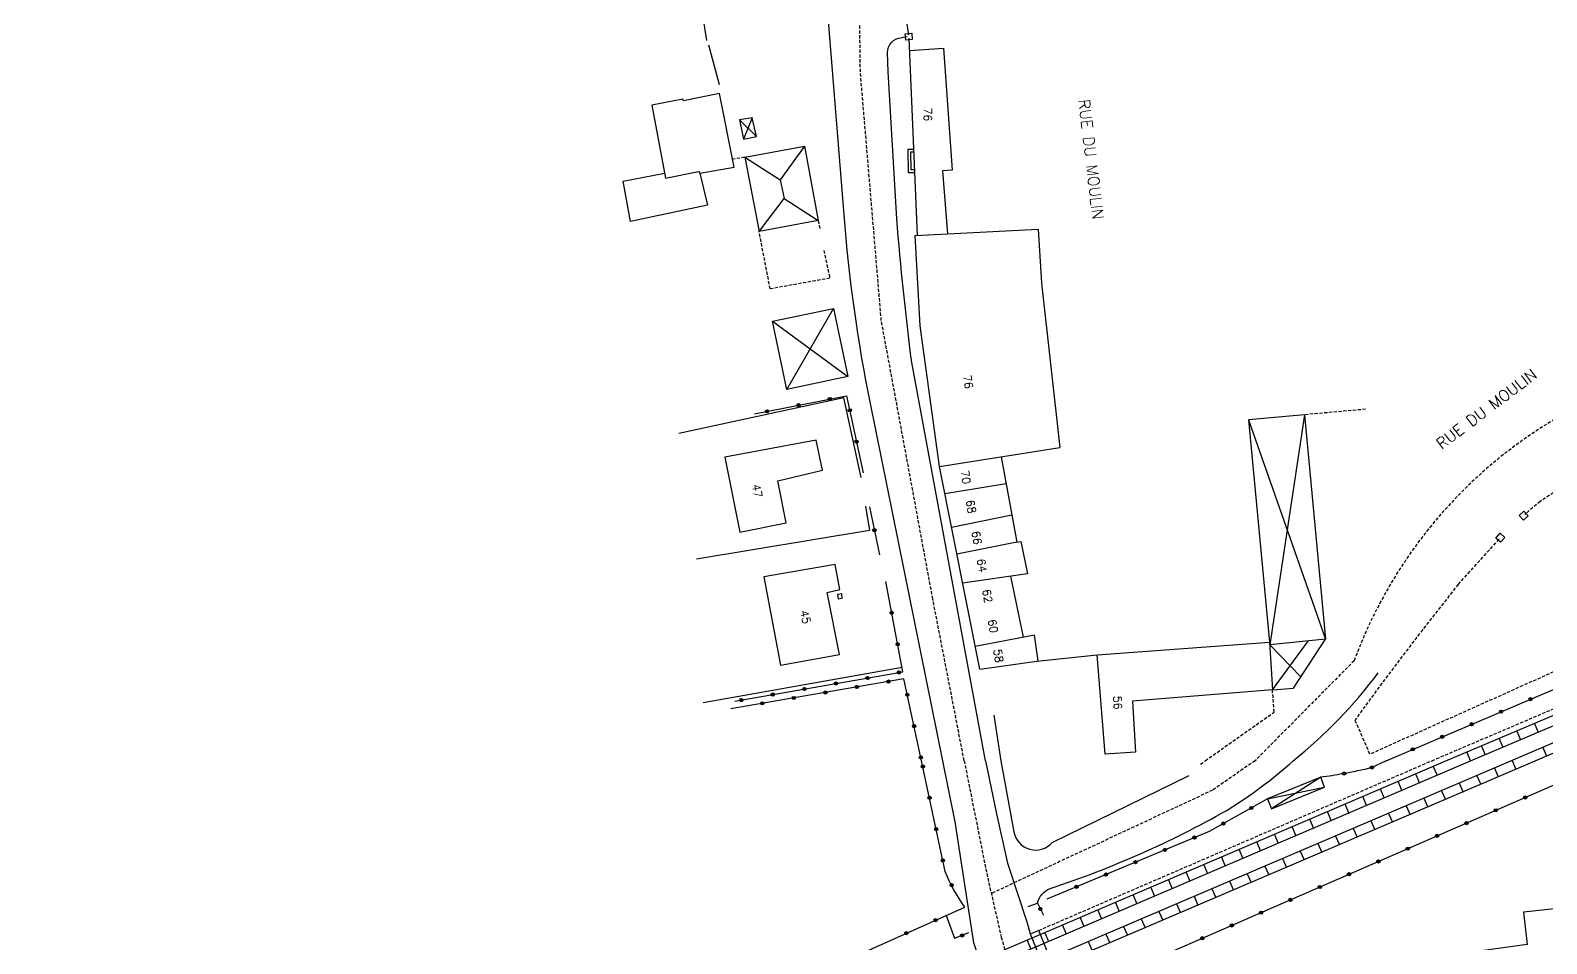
# Model space of a CAD drawing. Header units: millimetres. Extents: x 109000 to 110000, y 124999 to 126000.
# Drawn here: x 109251.2 to 109488, y 125221.4 to 125364.1 of the extents above; entities that cross this region are included whole.
import ezdxf
from ezdxf.enums import TextEntityAlignment as Align

# ---------------------------------------------------------------- set-up
doc = ezdxf.new("R2010")
doc.units = ezdxf.units.MM
doc.linetypes.add('DASHED', pattern=[0.75, 0.5, -0.25])
doc.layers.get('0').update_dxf_attribs({"linetype": 'CONTINUOUS'})
for name, color, linetype in [('W0001', 6, 'DASHED'), ('W0008', 7, 'CONTINUOUS'), ('W0100', 7, 'CONTINUOUS'), ('W0112', 1, 'DASHED'), ('W0310', 3, 'CONTINUOUS'), ('W0322', 7, 'CONTINUOUS'), ('W0700', 7, 'CONTINUOUS'), ('W0989', 7, 'CONTINUOUS'), ('W0991', 7, 'CONTINUOUS')]:
    doc.layers.add(name, color=color, linetype=linetype)
doc.styles.get("Standard").update_dxf_attribs({"font": 'romans.shx', "width": 0.85})

# ---------------------------------------------------------------- blocks, each defined once
blk = doc.blocks.new('t322o')
at = {"color": 0, "linetype": 'Continuous'}
for radius in [0.25, 0.15]:
    blk.add_circle((0, 0), radius, dxfattribs=at)
blk = doc.blocks.new('t112o')
at = {"color": 0, "linetype": 'Continuous'}
for p, q in [((-0.5, 0.5), (0.5, 0.5)), ((-0.5, -0.5), (-0.5, 0.5)), ((0.5, 0.5), (0.5, -0.5)), ((0.5, -0.5), (-0.5, -0.5))]:
    blk.add_line(p, q, dxfattribs=at)

msp = doc.modelspace()

# ---------------------------------------------------------------- linework, layer by layer
at = {"layer": 'W0001'}
for points in [[(109397, 125250), (109392.1, 125275.26), (109384.06, 125318.74), (109380.79, 125357.58), (109380.27, 125399.1), (109380.56, 125408.98)], [(109397, 125250), (109400.52, 125232.36), (109402.79, 125222.45), (109408.93, 125200.28), (109407.7, 125197.38), (109404.78, 125190.53), (109397.12, 125179.48)], [(109442.43, 125250), (109435.79, 125245.38), (109401.23, 125229.25)]]:
    msp.add_lwpolyline(points, dxfattribs=at)
msp.add_lwpolyline([(109500, 125308.61, 0.214356), (109457.91, 125265.62), (109442.43, 125250)], format="xyb", dxfattribs=at)
at = {"layer": 'W0008'}
for points in [[(109393.67, 125250), (109382.35, 125305.8, -0.031047), (109378.26, 125335.29), (109375.79, 125365.57), (109375.49, 125399.62), (109375.75, 125427.58, 0.093777), (109369.44, 125465.24), (109357.25, 125500)], [(109400.32, 125250), (109388.81, 125312.18, -0.011201), (109386.46, 125334.65), (109385.12, 125357.61), (109385.03, 125360.6, -0.392958), (109387.17, 125362.94)], [(109448.39, 125250, 0.064244), (109461.68, 125263.72, 1.765275)], [(109406.97, 125227.21), (109408.43, 125227.72, -0.243623), (109410.45, 125230.04, 0.049303), (109438.03, 125242.24, 0.044414), (109448.39, 125250)], [(109399.9, 125195.16), (109401.37, 125196.17, 0.306877), (109402.52, 125198.75), (109402.09, 125204.61, 0.045286), (109401.75, 125206.41, 0.02467), (109400.87, 125209.35), (109399.66, 125212.11), (109401.42, 125212.87), (109398.52, 125221.56)]]:
    msp.add_lwpolyline(points, format="xyb", dxfattribs=at)
for points in [[(109388.1, 125363.09), (109387.17, 125362.94)], [(109395.61, 125240.43), (109393.67, 125250)], [(109400.32, 125250), (109402.04, 125241.69)], [(109398.52, 125221.56), (109395.61, 125240.43)], [(109402.04, 125241.69), (109403.78, 125234.01), (109406.82, 125224.65)], [(109406.82, 125224.65), (109407.29, 125222.97), (109409.08, 125218.63), (109410.05, 125216.2), (109410.3, 125216.23)], [(109410.3, 125216.23), (109411.42, 125216.65), (109408.66, 125223.49), (109407.31, 125222.91)]]:
    msp.add_lwpolyline(points, dxfattribs=at)
at = {"layer": 'W0100'}
for points in [[(109388.37, 125362.86), (109389.64, 125332.08)], [(109388.45, 125360.92), (109393.75, 125361.3), (109395.11, 125342.27), (109393.63, 125342.14), (109394.37, 125332.31)], [(109358.81, 125354.23), (109353.15, 125353.1), (109353.06, 125353.36), (109348.23, 125352.4), (109350.34, 125340.99), (109355.5, 125342.01), (109355.74, 125341.8), (109361.08, 125342.73), (109358.81, 125354.23)], [(109361.92, 125350.1), (109362.53, 125347.07), (109364.56, 125347.48), (109363.91, 125350.44), (109361.92, 125350.1)], [(109361.92, 125350.1), (109364.56, 125347.48)], [(109363.91, 125350.44), (109362.53, 125347.07)], [(109362.72, 125344.26), (109372.05, 125345.99), (109374.18, 125334.36), (109364.97, 125332.66)], [(109362.72, 125344.26), (109364.97, 125332.66), (109368.89, 125337.83), (109374.18, 125334.36)], [(109362.72, 125344.26), (109368.26, 125340.74)], [(109372.05, 125345.99), (109368.26, 125340.74)], [(109388.18, 125345.5), (109388.27, 125341.87), (109389.23, 125341.86)], [(109388.18, 125345.5), (109389.08, 125345.5)], [(109388.6, 125345.11), (109389.1, 125345.11)], [(109388.6, 125345.11), (109388.67, 125342.36)], [(109355.74, 125341.8), (109356.93, 125336.77), (109344.9, 125334.23), (109343.75, 125340.55), (109350.19, 125341.8)], [(109388.67, 125342.36), (109389.21, 125342.36)], [(109368.26, 125340.74), (109368.89, 125337.83)], [(109393.13, 125295.96), (109390.14, 125317.92), (109389.35, 125332.06), (109408.58, 125333.02), (109409.06, 125324.59), (109411.96, 125298.92)], [(109367.07, 125318.64), (109378.85, 125310.02), (109369.32, 125307.99), (109367.07, 125318.64), (109376.61, 125320.61), (109378.85, 125310.02)], [(109369.32, 125307.99), (109376.61, 125320.61)], [(109450.13, 125304.04), (109441.42, 125303.25), (109444.71, 125268.51)], [(109450.13, 125304.04), (109444.73, 125268.08)], [(109450.13, 125304.04), (109453.43, 125268.96)], [(109441.42, 125303.25), (109453.43, 125268.96)], [(109373.87, 125300.07), (109359.64, 125297.4), (109361.95, 125285.7), (109369.18, 125287.17), (109367.91, 125293.69), (109374.86, 125295.37), (109373.87, 125300.07)], [(109399.43, 125264.32), (109393.13, 125295.96), (109411.96, 125298.92)], [(109402.76, 125297.47), (109405.2, 125284.12), (109395.86, 125282.24)], [(109403.54, 125293.23), (109393.98, 125291.68)], [(109404.43, 125288.34), (109395.03, 125286.41)], [(109405.2, 125284.12), (109405.85, 125284.26), (109406.87, 125279.19), (109396.76, 125277.74)], [(109376.85, 125280.66), (109365.7, 125278.71), (109368.32, 125264.92), (109377.52, 125266.58), (109375.62, 125276.25), (109377.6, 125276.73), (109376.85, 125280.66)], [(109406.26, 125269.29), (109404.28, 125278.82)], [(109407.98, 125269.62), (109398.72, 125267.85)], [(109399.43, 125264.32), (109408.33, 125265.57), (109417.77, 125266.52), (109444.71, 125268.51), (109445.13, 125261.07), (109423.3, 125259.3), (109423.77, 125251.35), (109419.02, 125251.02), (109417.77, 125266.52)], [(109408.53, 125265.59), (109407.98, 125269.62)], [(109445.13, 125261.07), (109448.43, 125261.31), (109453.43, 125268.96), (109444.73, 125268.08)], [(109445.13, 125261.07), (109450.71, 125268.68)], [(109444.73, 125268.08), (109449.59, 125263.08)], [(109444.38, 125244.02), (109444.98, 125242.46), (109453.29, 125245.86), (109452.69, 125247.41), (109444.38, 125244.02), (109453.29, 125245.86)], [(109452.69, 125247.41), (109444.98, 125242.46)]]:
    msp.add_lwpolyline(points, dxfattribs=at)
msp.add_lwpolyline([(109377.97, 125275.37), (109377.88, 125276.04), (109377.22, 125275.95), (109377.31, 125275.28)], close=True, dxfattribs=at)
at = {"layer": 'W0112'}
for points in [[(109362.72, 125344.26), (109360.84, 125343.96)], [(109375.1, 125329.7), (109376.03, 125325.37), (109366.7, 125323.7), (109364.97, 125332.66)], [(109374.18, 125334.36), (109374.48, 125333.14)], [(109459.7, 125304.89), (109450.13, 125304.04)], [(109470.07, 125250), (109500, 125262.79)], [(109434.66, 125250), (109445.43, 125257.6), (109445.13, 125261.07)], [(109408.66, 125223.49), (109470.07, 125250)], [(109433.92, 125249.43), (109434.66, 125250)]]:
    msp.add_lwpolyline(points, dxfattribs=at)
for points in [[(109497.59, 125296.39), (109492.28, 125293.72, 0.020374), (109486.98, 125290.51), (109484.55, 125288.45)], [(109500, 125268.79), (109460.37, 125251.01), (109458.04, 125256.36, -0.011669), (109474.17, 125277.54), (109480.58, 125284.64)]]:
    msp.add_lwpolyline(points, format="xyb", dxfattribs=at)
at = {"layer": 'W0310'}
for points in [[(109358.77, 125355.56), (109357.1, 125361.79)], [(109380.89, 125294.25), (109378.22, 125306.66), (109352.41, 125301.12)], [(109381.61, 125289.77), (109382.22, 125285.97), (109355.2, 125281.5)], [(109387.31, 125264.54), (109356.26, 125259.05)], [(109401.63, 125257.09), (109402.71, 125250)]]:
    msp.add_lwpolyline(points, dxfattribs=at)
msp.add_lwpolyline([(109402.71, 125250), (109404.77, 125238.86, 0.626805), (109410.75, 125237.21), (109432.16, 125247.66)], format="xyb", dxfattribs=at)
at = {"layer": 'W0322'}
for points in [[(109355.61, 125369.78), (109356.75, 125362.49)], [(109387.34, 125369.68), (109388.32, 125363.36)], [(109364.27, 125304.2), (109378.64, 125307.01), (109381.24, 125294.95)], [(109382.2, 125289.66), (109383.8, 125282.15)], [(109361.18, 125259.29), (109387.44, 125263.89), (109384.74, 125278)], [(109462.91, 125250), (109500, 125265.82)], [(109390.34, 125250), (109387.59, 125262.78), (109360.54, 125258.1)], [(109416.43, 125214.51), (109490.8, 125246.95), (109498.01, 125250)], [(109444.38, 125244.02), (109435.25, 125238.94), (109409.92, 125228.36)], [(109064.18, 125082.99), (109294.16, 125181.05), (109397.1, 125227.13)], [(109394.18, 125225.83), (109395.49, 125222.25), (109397.74, 125223.16)], [(109408.43, 125227.72), (109409.4, 125225.88)]]:
    msp.add_lwpolyline(points, dxfattribs=at)
for points in [[(109397.1, 125227.13, -0.06176), (109394.04, 125232.68), (109390.34, 125250)], [(109462.91, 125250), (109460.68, 125248.93, -0.026734), (109456.17, 125247.97, -0.026317), (109452.69, 125247.41, -1.550392)]]:
    msp.add_lwpolyline(points, format="xyb", dxfattribs=at)
at = {"layer": 'W0700', "color": 0}
for p, q in [((109483.91, 125253.31), (109483.32, 125254.69)), ((109486.67, 125254.48), (109486.08, 125255.86)), ((109478.38, 125250.97), (109477.8, 125252.35)), ((109481.14, 125252.14), (109480.56, 125253.52)), ((109487.96, 125250.76), (109487.38, 125252.14)), ((109476.08, 125250), (109475.49, 125251.38)), ((109483.18, 125248.71), (109482.59, 125250.09)), ((109468.17, 125246.43), (109467.58, 125247.81)), ((109470.86, 125247.77), (109470.27, 125249.15)), ((109477.72, 125246.22), (109477.13, 125247.6)), ((109480.42, 125247.53), (109479.83, 125248.91)), ((109462.65, 125244.07), (109462.06, 125245.45)), ((109465.41, 125245.25), (109464.82, 125246.63)), ((109472.2, 125243.87), (109471.61, 125245.25)), ((109474.96, 125245.04), (109474.37, 125246.42)), ((109457.13, 125241.72), (109456.54, 125243.1)), ((109459.89, 125242.9), (109459.3, 125244.28)), ((109466.68, 125241.51), (109466.1, 125242.89)), ((109469.44, 125242.69), (109468.86, 125244.07)), ((109451.61, 125239.36), (109451.03, 125240.74)), ((109454.37, 125240.54), (109453.78, 125241.92)), ((109461.17, 125239.16), (109460.58, 125240.53)), ((109463.93, 125240.33), (109463.34, 125241.71)), ((109446.1, 125237.01), (109445.51, 125238.39)), ((109448.86, 125238.19), (109448.27, 125239.56)), ((109455.65, 125236.8), (109455.06, 125238.18)), ((109458.41, 125237.98), (109457.82, 125239.36)), ((109440.58, 125234.65), (109439.99, 125236.03)), ((109443.34, 125235.83), (109442.75, 125237.21)), ((109450.13, 125234.44), (109449.54, 125235.82)), ((109452.89, 125235.62), (109452.3, 125237)), ((109435.06, 125232.3), (109434.47, 125233.68)), ((109437.82, 125233.47), (109437.23, 125234.85)), ((109444.61, 125232.09), (109444.02, 125233.47)), ((109447.37, 125233.27), (109446.78, 125234.65)), ((109429.54, 125229.94), (109428.95, 125231.32)), ((109432.3, 125231.12), (109431.71, 125232.5)), ((109439.09, 125229.73), (109438.5, 125231.11)), ((109441.85, 125230.91), (109441.26, 125232.29)), ((109424.02, 125227.58), (109423.43, 125228.96)), ((109426.78, 125228.76), (109426.19, 125230.14)), ((109433.57, 125227.38), (109432.99, 125228.76)), ((109436.33, 125228.56), (109435.74, 125229.94)), ((109418.51, 125225.23), (109417.92, 125226.61)), ((109421.26, 125226.41), (109420.68, 125227.79)), ((109428.06, 125225.02), (109427.47, 125226.4)), ((109430.82, 125226.2), (109430.23, 125227.58)), ((109412.99, 125222.87), (109412.4, 125224.25)), ((109415.75, 125224.05), (109415.16, 125225.43)), ((109422.54, 125222.67), (109421.95, 125224.05)), ((109425.3, 125223.85), (109424.71, 125225.23)), ((109407.47, 125220.52), (109406.88, 125221.9)), ((109410.23, 125221.7), (109409.64, 125223.07)), ((109417.02, 125220.31), (109416.43, 125221.69)), ((109419.78, 125221.49), (109419.19, 125222.87))]:
    msp.add_line(p, q, dxfattribs=at)
at = {"layer": 'W0700'}
for points in [[(109472.23, 125250), (109500, 125261.75)], [(109476.08, 125250), (109500, 125260.12)], [(109482.37, 125250), (109500, 125257.52)], [(109486.19, 125250), (109500, 125255.89)], [(109283.61, 125165.01), (109482.37, 125250)], [(109284.2, 125163.63), (109486.19, 125250)], [(109317.78, 125183.86), (109472.23, 125250)], [(109318.37, 125182.48), (109476.08, 125250)]]:
    msp.add_lwpolyline(points, dxfattribs=at)
at = {"layer": 'W0989'}
msp.add_lwpolyline([(109500, 125223.42), (109491.83, 125222.25), (109491.1, 125227.05), (109484.35, 125226.31), (109484.93, 125221.28), (109420.82, 125212.4)], dxfattribs=at)

# ---------------------------------------------------------------- block references
at = {"layer": 'W0112'}
for p, rotation in [((109388.35, 125363.11), 275.1389936592028), ((109484.37, 125288.29), 42.550193519149), ((109480.74, 125284.82), 228.5899363995995)]:
    msp.add_blockref('t112o', p, dxfattribs=dict(at, rotation=rotation))
at = {"layer": 'W0322'}
for p, rotation in [((109376.02, 125306.5), 11.0354551151397), ((109366.21, 125304.58), 11.0354551151397), ((109371.12, 125305.54), 11.0354551151397), ((109379.13, 125304.73), 282.1462530447594), ((109380.19, 125299.84), 282.1462530447594), ((109382.98, 125286), 281.9820658862552), ((109385.68, 125273.09), 100.8192580064571), ((109386.62, 125268.18), 100.8192580064571), ((109386.81, 125263.78), 9.933880686590282), ((109372.04, 125261.19), 9.933880686590282), ((109376.96, 125262.05), 9.933880686590282), ((109380.25, 125261.51), 189.811260400559), ((109381.89, 125262.91), 9.933880686590282), ((109385.18, 125262.36), 189.811260400559), ((109362.19, 125259.46), 9.933880686590282), ((109365.47, 125258.95), 189.811260400559), ((109367.11, 125260.33), 9.933880686590282), ((109370.4, 125259.8), 189.811260400559), ((109375.33, 125260.65), 189.811260400559), ((109388.13, 125260.28), 102.1228535083877), ((109485.45, 125259.61), 23.09789718000506), ((109480.85, 125257.65), 23.09789718000506), ((109389.18, 125255.4), 102.1228535083877), ((109476.25, 125255.69), 23.09789718000506), ((109467.05, 125251.77), 23.09789718000506), ((109471.65, 125253.73), 23.09789718000506), ((109390.23, 125250.51), 102.1228535083877), ((109390.55, 125249.09), 102.0082320801378), ((109456.34, 125248), 187.5445389134522), ((109460.68, 125248.93), 203.7951656570534), ((109391.59, 125244.2), 102.0082320801378), ((109441.84, 125242.61), 209.1049309536635), ((109480.03, 125242.25), 23.5644684520551), ((109484.62, 125244.25), 23.5644684520551), ((109437.47, 125240.18), 209.1049309536635), ((109475.45, 125240.25), 23.5644684520551), ((109392.63, 125239.31), 102.0082320801378), ((109432.98, 125237.99), 202.6651908621009), ((109470.87, 125238.26), 23.5644684520551), ((109428.37, 125236.07), 202.6651908621009), ((109466.28, 125236.26), 23.5644684520551), ((109393.67, 125234.42), 102.0082320801378), ((109423.76, 125234.14), 202.6651908621009), ((109461.7, 125234.26), 23.5644684520551), ((109395.04, 125230.55), 53.20690852082949), ((109414.53, 125230.29), 202.6651908621009), ((109419.14, 125232.21), 202.6651908621009), ((109452.53, 125230.26), 23.5644684520551), ((109457.12, 125232.26), 23.5644684520551), ((109447.95, 125228.26), 23.5644684520551), ((109408.9, 125226.83), 297.7959616892551), ((109443.37, 125226.26), 23.5644684520551), ((109387.97, 125223.05), 24.11751542537691), ((109392.53, 125225.09), 24.11751542537691), ((109438.79, 125224.26), 23.5644684520551), ((109396.69, 125222.7), 142.7130572475529), ((109434.2, 125222.26), 23.5644684520551)]:
    msp.add_blockref('t322o', p, dxfattribs=dict(at, rotation=rotation))

# ---------------------------------------------------------------- texts
at = {"layer": 'W0989'}
msp.add_text('RUE DU MOULIN', height=1.75, rotation=276.8047, dxfattribs=at).set_placement((109416.83, 125343.94), align=Align.MIDDLE)
msp.add_text('RUE DU MOULIN', height=1.75, rotation=37.1859, dxfattribs=at).set_placement((109471.58, 125298.54))
at = {"layer": 'W0991'}
for s, rotation, p in [('76', 270.6589, (109391.32, 125350.95)), ('76', 279.0948, (109397.61, 125309.18)), ('70', 279.7402, (109397.24, 125294.28)), ('47', 280.8284, (109364.69, 125292.15)), ('68', 280.1356, (109398.08, 125289.68)), ('66', 279.8321, (109398.97, 125284.82)), ('64', 279.2517, (109399.77, 125280.49)), ('62', 280.3791, (109400.64, 125275.72)), ('45', 282.535, (109372.21, 125272.45)), ('60', 280.2387, (109401.5, 125271.02)), ('58', 279.3692, (109402.35, 125266.38)), ('56', 274.2542, (109420.97, 125259.07))]:
    msp.add_text(s, height=1.25, rotation=rotation, dxfattribs=at).set_placement(p, align=Align.MIDDLE)

doc.saveas('drawing.dxf')
